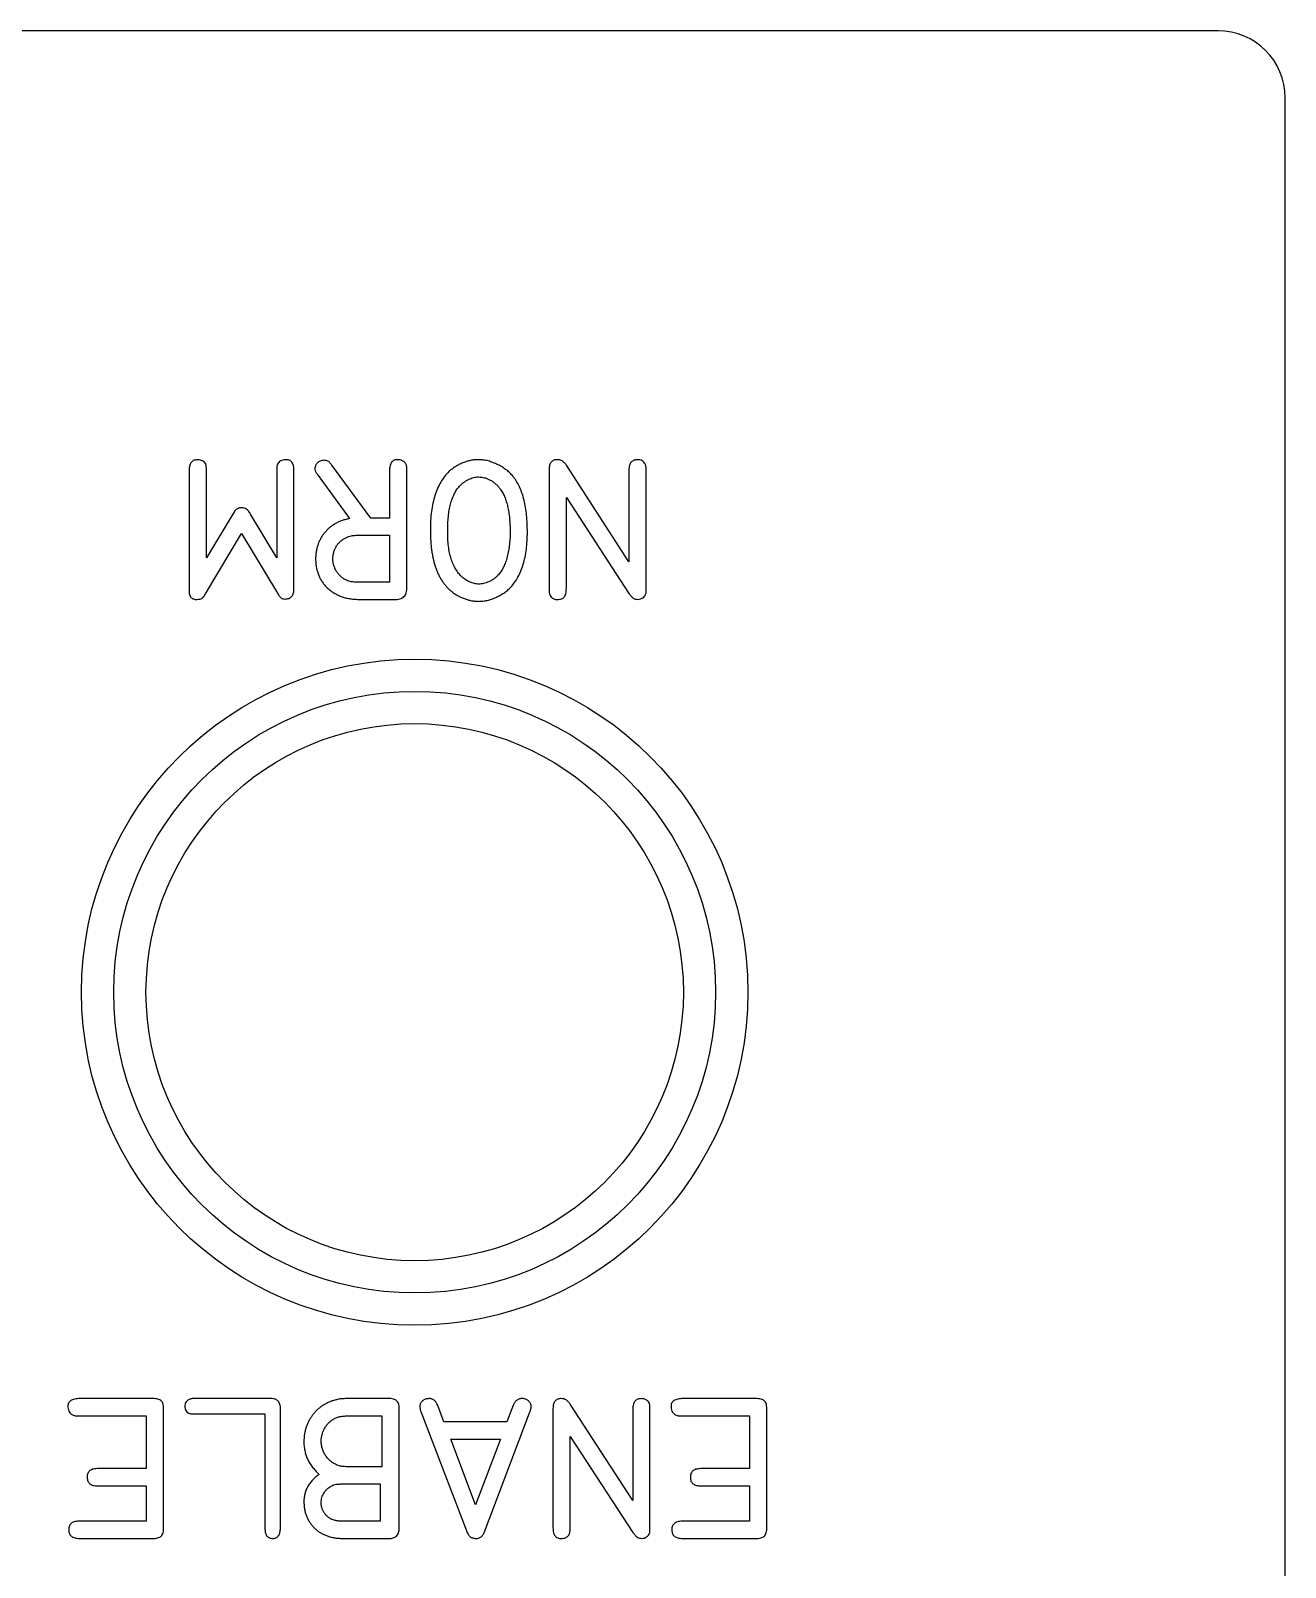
# Model space of a CAD drawing. Header units: inches. Extents: x -2.21 to 2.21, y -8.03 to -0.48.
# Drawn here: x 0.043 to 1.21, y -1.91 to -0.48 of the extents above; entities that cross this region are included whole.
import ezdxf

# ---------------------------------------------------------------- set-up
doc = ezdxf.new("R2010")
doc.units = ezdxf.units.IN
doc.header["$MEASUREMENT"] = 0

msp = doc.modelspace()

# ---------------------------------------------------------------- linework, layer by layer
at = {"color": 1, "linetype": 'Continuous', "lineweight": 25}
for p, q in [((1.1475, -0.48), (-2.1475, -0.48)), ((1.21, -2.2275), (1.21, -0.5425)), ((0.3593, -0.9336), (0.3229, -0.8844)), ((0.5992, -0.9743), (0.5411, -0.8844)), ((0.1901, -0.8882), (0.1901, -1.0009)), ((0.2062, -0.9706), (0.2062, -0.8891)), ((0.2716, -0.8895), (0.2716, -0.9706)), ((0.2877, -0.9988), (0.2877, -0.8899)), ((0.3101, -0.8939), (0.3394, -0.9341)), ((0.3766, -0.8898), (0.3766, -0.9336)), ((0.3926, -0.9981), (0.3926, -0.8906)), ((0.525, -0.8884), (0.525, -0.9997)), ((0.5992, -0.8886), (0.5992, -0.9743)), ((0.6153, -0.9993), (0.6153, -0.8897)), ((0.5411, -0.999), (0.5411, -0.9146)), ((0.5411, -0.9146), (0.5994, -1.0038)), ((0.2301, -0.931), (0.2062, -0.9706)), ((0.2716, -0.9706), (0.2473, -0.93)), ((0.3766, -0.9336), (0.3593, -0.9336)), ((0.2054, -1.0042), (0.2389, -0.948)), ((0.2389, -0.948), (0.2724, -1.0035)), ((0.3485, -0.9496), (0.3766, -0.9496)), ((0.3766, -0.9496), (0.3766, -0.9933)), ((0.3766, -0.9933), (0.3471, -0.9933)), ((0.3477, -1.0094), (0.3808, -1.0094)), ((0.4596, -1.0112), (0.4596, -1.0112)), ((0.1561, -1.7533), (0.0889, -1.7533)), ((0.266, -1.7533), (0.1968, -1.7533)), ((0.3753, -1.7533), (0.3392, -1.7533)), ((0.492, -1.7589), (0.4857, -1.775)), ((0.6029, -1.8483), (0.5447, -1.7585)), ((0.7173, -1.7533), (0.6501, -1.7533)), ((0.0879, -1.7694), (0.1503, -1.7694)), ((0.1503, -1.7694), (0.1503, -1.8185)), ((0.1664, -1.873), (0.1664, -1.764)), ((0.1954, -1.7676), (0.2607, -1.7676)), ((0.2607, -1.7676), (0.2607, -1.8747)), ((0.275, -1.8747), (0.275, -1.7629)), ((0.3394, -1.7694), (0.3693, -1.7694)), ((0.3693, -1.7694), (0.3693, -1.8167)), ((0.3855, -1.8736), (0.3855, -1.7636)), ((0.4056, -1.7652), (0.4478, -1.8755)), ((0.4271, -1.775), (0.4214, -1.7598)), ((0.465, -1.8773), (0.5069, -1.7666)), ((0.5286, -1.7624), (0.5286, -1.8737)), ((0.6029, -1.7626), (0.6029, -1.8483)), ((0.6189, -1.8734), (0.6189, -1.7638)), ((0.6491, -1.7694), (0.7115, -1.7694)), ((0.7115, -1.7694), (0.7115, -1.8185)), ((0.7275, -1.873), (0.7275, -1.764)), ((0.4857, -1.775), (0.4271, -1.775)), ((0.4566, -1.8522), (0.4335, -1.7911)), ((0.4335, -1.7911), (0.4797, -1.7911)), ((0.4797, -1.7911), (0.4566, -1.8522)), ((0.5447, -1.873), (0.5447, -1.7886)), ((0.5447, -1.7886), (0.6031, -1.8779)), ((0.1503, -1.8185), (0.1061, -1.8185)), ((0.3693, -1.8167), (0.3376, -1.8167)), ((0.7115, -1.8185), (0.6673, -1.8185)), ((0.1053, -1.8346), (0.1503, -1.8346)), ((0.1503, -1.8346), (0.1503, -1.8674)), ((0.3329, -1.8327), (0.3679, -1.8327)), ((0.3679, -1.8327), (0.3679, -1.8674)), ((0.6665, -1.8346), (0.7115, -1.8346)), ((0.7115, -1.8346), (0.7115, -1.8674)), ((0.1503, -1.8674), (0.0889, -1.8674)), ((0.3679, -1.8674), (0.3333, -1.8674)), ((0.7115, -1.8674), (0.6501, -1.8674)), ((0.0881, -1.8834), (0.1557, -1.8834)), ((0.3315, -1.8834), (0.3756, -1.8834)), ((0.6493, -1.8834), (0.7169, -1.8834))]:
    msp.add_line(p, q, dxfattribs=at)
for radius in [0.31, 0.28, 0.25]:
    msp.add_circle((0.4, -1.375), radius, dxfattribs=at)
msp.add_arc((1.1475, -0.5425), 0.0625, 0, 90, dxfattribs=at)
for points, knots in [([(0.198, -0.8793), (0.1974, -0.8793), (0.1963, -0.8794), (0.1947, -0.8798), (0.1934, -0.8805), (0.1922, -0.8815), (0.1913, -0.8828), (0.1907, -0.8843), (0.1903, -0.8862), (0.1902, -0.8875), (0.1901, -0.8882)], [0, 0, 0, 0, 0.132713, 0.252265, 0.363903, 0.472404, 0.585277, 0.708362, 0.846212, 1, 1, 1, 1]), ([(0.2056, -0.8832), (0.2052, -0.8827), (0.2044, -0.8815), (0.2027, -0.8803), (0.2005, -0.8795), (0.1989, -0.8793), (0.198, -0.8793)], [0, 0, 0, 0, 0.230738, 0.462129, 0.711791, 1, 1, 1, 1]), ([(0.2062, -0.8891), (0.2062, -0.8884), (0.2062, -0.8871), (0.206, -0.8855), (0.2059, -0.8842), (0.2057, -0.8836), (0.2056, -0.8832)], [0, 0, 0, 0, 0.373746, 0.642778, 0.836324, 1, 1, 1, 1]), ([(0.2723, -0.8836), (0.2722, -0.884), (0.272, -0.8847), (0.2717, -0.886), (0.2716, -0.8876), (0.2716, -0.8888), (0.2716, -0.8895)], [0, 0, 0, 0, 0.195534, 0.395189, 0.647995, 1, 1, 1, 1]), ([(0.2798, -0.8793), (0.279, -0.8793), (0.2774, -0.8795), (0.2752, -0.8804), (0.2734, -0.8817), (0.2727, -0.883), (0.2723, -0.8836)], [0, 0, 0, 0, 0.264173, 0.52785, 0.771962, 1, 1, 1, 1]), ([(0.2877, -0.8899), (0.2876, -0.889), (0.2876, -0.8874), (0.2873, -0.8852), (0.2867, -0.8833), (0.2858, -0.8817), (0.2847, -0.8805), (0.2833, -0.8797), (0.2816, -0.8793), (0.2804, -0.8793), (0.2798, -0.8793)], [0, 0, 0, 0, 0.16895, 0.315731, 0.445127, 0.5584, 0.663647, 0.767004, 0.877117, 1, 1, 1, 1]), ([(0.3154, -0.8799), (0.3149, -0.88), (0.3138, -0.88), (0.3122, -0.8805), (0.3108, -0.8812), (0.3096, -0.8821), (0.3085, -0.8833), (0.3078, -0.8846), (0.3073, -0.8861), (0.3072, -0.8871), (0.3072, -0.8877)], [0, 0, 0, 0, 0.1356461, 0.2617212, 0.3844609, 0.5063939, 0.6291335, 0.7479983, 0.8710673, 1, 1, 1, 1]), ([(0.3229, -0.8844), (0.3226, -0.884), (0.322, -0.8832), (0.3211, -0.8822), (0.3202, -0.8814), (0.3191, -0.8806), (0.3175, -0.88), (0.3161, -0.88), (0.3154, -0.8799)], [0, 0, 0, 0, 0.167316, 0.314257, 0.44369, 0.554631, 0.763519, 1, 1, 1, 1]), ([(0.3845, -0.8793), (0.3839, -0.8793), (0.3827, -0.8793), (0.381, -0.8797), (0.3796, -0.8805), (0.3784, -0.8817), (0.3776, -0.8833), (0.377, -0.8852), (0.3766, -0.8874), (0.3766, -0.889), (0.3766, -0.8898)], [0, 0, 0, 0, 0.122837, 0.234702, 0.33802, 0.443195, 0.556426, 0.685775, 0.832502, 1, 1, 1, 1]), ([(0.3924, -0.8852), (0.3923, -0.8847), (0.3921, -0.8839), (0.3915, -0.8827), (0.3907, -0.8817), (0.3897, -0.8809), (0.3886, -0.8802), (0.3873, -0.8796), (0.3859, -0.8793), (0.385, -0.8793), (0.3845, -0.8793)], [0, 0, 0, 0, 0.123366, 0.242353, 0.362472, 0.483883, 0.610359, 0.735567, 0.865265, 1, 1, 1, 1]), ([(0.3926, -0.8906), (0.3926, -0.8898), (0.3927, -0.8886), (0.3926, -0.887), (0.3926, -0.8859), (0.3925, -0.8854), (0.3924, -0.8852)], [0, 0, 0, 0, 0.430216, 0.695917, 0.868123, 1, 1, 1, 1]), ([(0.4592, -0.8793), (0.458, -0.8793), (0.4556, -0.8794), (0.452, -0.88), (0.4483, -0.8809), (0.4447, -0.8822), (0.4412, -0.8838), (0.4378, -0.8858), (0.4347, -0.8879), (0.4328, -0.8896), (0.4318, -0.8904)], [0, 0, 0, 0, 0.119017, 0.240186, 0.364724, 0.492817, 0.622161, 0.748262, 0.874612, 1, 1, 1, 1]), ([(0.4922, -0.8956), (0.4912, -0.8944), (0.4892, -0.8921), (0.4856, -0.889), (0.4817, -0.8863), (0.4774, -0.8839), (0.4729, -0.8819), (0.4684, -0.8804), (0.4638, -0.8795), (0.4608, -0.8793), (0.4592, -0.8793)], [0, 0, 0, 0, 0.121092, 0.243919, 0.369915, 0.501016, 0.631465, 0.757614, 0.879349, 1, 1, 1, 1]), ([(0.5327, -0.8793), (0.5322, -0.8793), (0.531, -0.8793), (0.5295, -0.8798), (0.5281, -0.8805), (0.527, -0.8815), (0.5261, -0.8828), (0.5255, -0.8844), (0.5251, -0.8863), (0.5251, -0.8877), (0.525, -0.8884)], [0, 0, 0, 0, 0.129681, 0.246526, 0.358508, 0.466217, 0.578973, 0.702474, 0.843136, 1, 1, 1, 1]), ([(0.5411, -0.8844), (0.5405, -0.8836), (0.5394, -0.8821), (0.5373, -0.8804), (0.5351, -0.8794), (0.5335, -0.8793), (0.5327, -0.8793)], [0, 0, 0, 0, 0.290034, 0.543231, 0.774596, 1, 1, 1, 1]), ([(0.6074, -0.8793), (0.6067, -0.8793), (0.6056, -0.8794), (0.6039, -0.8798), (0.6025, -0.8806), (0.6014, -0.8816), (0.6004, -0.883), (0.5998, -0.8846), (0.5994, -0.8865), (0.5993, -0.8878), (0.5992, -0.8886)], [0, 0, 0, 0, 0.132034, 0.251784, 0.362202, 0.471052, 0.584396, 0.708722, 0.845624, 1, 1, 1, 1]), ([(0.6145, -0.8832), (0.6141, -0.8827), (0.6133, -0.8815), (0.6116, -0.8802), (0.6096, -0.8795), (0.6081, -0.8793), (0.6074, -0.8793)], [0, 0, 0, 0, 0.247187, 0.485102, 0.729915, 1, 1, 1, 1]), ([(0.6153, -0.8897), (0.6153, -0.8889), (0.6153, -0.8875), (0.6152, -0.8857), (0.6149, -0.8843), (0.6146, -0.8836), (0.6145, -0.8832)], [0, 0, 0, 0, 0.376449, 0.639047, 0.831738, 1, 1, 1, 1]), ([(0.3072, -0.8877), (0.3072, -0.8881), (0.3073, -0.889), (0.3076, -0.8904), (0.3083, -0.8917), (0.309, -0.8925), (0.3093, -0.8929)], [0, 0, 0, 0, 0.226314, 0.465329, 0.719634, 1, 1, 1, 1]), ([(0.3093, -0.8929), (0.3095, -0.8931), (0.3098, -0.8934), (0.31, -0.8937), (0.3101, -0.8939)], [0, 0, 0, 0, 0.599388, 1, 1, 1, 1]), ([(0.4318, -0.8904), (0.4304, -0.8919), (0.4276, -0.895), (0.4241, -0.9003), (0.4211, -0.9062), (0.4187, -0.9127), (0.4168, -0.9198), (0.4155, -0.9276), (0.4147, -0.936), (0.4146, -0.9417), (0.4146, -0.9447)], [0, 0, 0, 0, 0.1049171, 0.2129477, 0.3252539, 0.4434431, 0.5691427, 0.7031781, 0.8465565, 1, 1, 1, 1]), ([(0.4416, -0.904), (0.4422, -0.9033), (0.4434, -0.9021), (0.4455, -0.9005), (0.4477, -0.899), (0.45, -0.8977), (0.4524, -0.8967), (0.4548, -0.896), (0.4572, -0.8954), (0.4588, -0.8954), (0.4596, -0.8953)], [0, 0, 0, 0, 0.125943, 0.253592, 0.381875, 0.513444, 0.642703, 0.765426, 0.885106, 1, 1, 1, 1]), ([(0.4596, -0.8953), (0.4605, -0.8954), (0.4624, -0.8955), (0.4651, -0.8961), (0.4678, -0.897), (0.4704, -0.8983), (0.473, -0.8999), (0.4754, -0.9018), (0.4775, -0.9039), (0.4788, -0.9055), (0.4794, -0.9063)], [0, 0, 0, 0, 0.116371, 0.233648, 0.355137, 0.482644, 0.612358, 0.740459, 0.869445, 1, 1, 1, 1]), ([(0.5049, -0.9469), (0.5048, -0.9442), (0.5048, -0.9389), (0.5042, -0.9311), (0.5032, -0.9239), (0.5019, -0.9172), (0.5001, -0.911), (0.4979, -0.9054), (0.4953, -0.9002), (0.4932, -0.8971), (0.4922, -0.8956)], [0, 0, 0, 0, 0.1531172, 0.297146, 0.4320185, 0.5592173, 0.6787301, 0.7909719, 0.8980083, 1, 1, 1, 1]), ([(0.4307, -0.9457), (0.4307, -0.9434), (0.4308, -0.9388), (0.4312, -0.9323), (0.4321, -0.9263), (0.4332, -0.9208), (0.4348, -0.9159), (0.4367, -0.9114), (0.4389, -0.9074), (0.4407, -0.9051), (0.4416, -0.904)], [0, 0, 0, 0, 0.161185, 0.309885, 0.446706, 0.572256, 0.688604, 0.79819, 0.901391, 1, 1, 1, 1]), ([(0.4794, -0.9063), (0.4802, -0.9075), (0.4818, -0.9099), (0.4837, -0.9138), (0.4853, -0.9182), (0.4866, -0.9229), (0.4876, -0.9281), (0.4883, -0.9338), (0.4887, -0.94), (0.4888, -0.9443), (0.4888, -0.9465)], [0, 0, 0, 0, 0.100096, 0.204761, 0.314883, 0.431713, 0.556714, 0.693411, 0.840791, 1, 1, 1, 1]), ([(0.2391, -0.9241), (0.2386, -0.9241), (0.2377, -0.9241), (0.2365, -0.9243), (0.2354, -0.9247), (0.2343, -0.9252), (0.2334, -0.9262), (0.2324, -0.9274), (0.2313, -0.9291), (0.2305, -0.9303), (0.2301, -0.931)], [0, 0, 0, 0, 0.112445, 0.21645, 0.311298, 0.402519, 0.505251, 0.638112, 0.803125, 1, 1, 1, 1]), ([(0.2473, -0.93), (0.247, -0.9294), (0.2463, -0.9284), (0.2453, -0.9271), (0.2444, -0.926), (0.2432, -0.925), (0.2414, -0.9242), (0.2399, -0.9241), (0.2391, -0.9241)], [0, 0, 0, 0, 0.17998, 0.334171, 0.464622, 0.571081, 0.770118, 1, 1, 1, 1]), ([(0.3394, -0.9341), (0.3382, -0.9344), (0.3359, -0.9349), (0.3325, -0.9359), (0.3294, -0.9372), (0.3264, -0.9386), (0.3236, -0.9404), (0.321, -0.9423), (0.3186, -0.9445), (0.3164, -0.9469), (0.3144, -0.9495), (0.3127, -0.9523), (0.3112, -0.9552), (0.31, -0.9583), (0.309, -0.9615), (0.3083, -0.9648), (0.3079, -0.9683), (0.3078, -0.9707), (0.3078, -0.9719)], [0, 0, 0, 0, 0.067307, 0.132242, 0.195089, 0.256291, 0.317049, 0.37758, 0.437947, 0.499058, 0.559905, 0.6205, 0.681231, 0.741734, 0.803845, 0.867333, 0.932553, 1, 1, 1, 1]), ([(0.3239, -0.9717), (0.3239, -0.9706), (0.324, -0.9686), (0.3246, -0.9655), (0.3257, -0.9626), (0.3271, -0.9599), (0.3289, -0.9574), (0.3309, -0.9552), (0.3333, -0.9533), (0.3351, -0.9524), (0.336, -0.9519)], [0, 0, 0, 0, 0.129766, 0.254879, 0.378796, 0.503888, 0.628963, 0.751585, 0.874137, 1, 1, 1, 1]), ([(0.336, -0.9519), (0.3368, -0.9515), (0.3385, -0.9507), (0.3407, -0.9501), (0.3427, -0.9499), (0.3444, -0.9497), (0.3464, -0.9497), (0.3478, -0.9496), (0.3485, -0.9496)], [0, 0, 0, 0, 0.211517, 0.424706, 0.540005, 0.674698, 0.828583, 1, 1, 1, 1]), ([(0.4146, -0.9447), (0.4146, -0.9464), (0.4146, -0.9497), (0.4149, -0.9544), (0.4152, -0.959), (0.4157, -0.9634), (0.4164, -0.9677), (0.4172, -0.9717), (0.4181, -0.9755), (0.4193, -0.9792), (0.4205, -0.9827), (0.422, -0.9859), (0.4235, -0.989), (0.4253, -0.9919), (0.4272, -0.9946), (0.4292, -0.9971), (0.4314, -0.9995), (0.433, -1.0009), (0.4338, -1.0016)], [0, 0, 0, 0, 0.0804308, 0.1577442, 0.2319752, 0.3037884, 0.3726824, 0.4389106, 0.5029704, 0.5646876, 0.6241087, 0.6815955, 0.7373862, 0.7919317, 0.8451675, 0.8974794, 0.9488813, 1, 1, 1, 1]), ([(0.444, -0.9885), (0.4429, -0.9874), (0.4407, -0.9852), (0.438, -0.9811), (0.4357, -0.9766), (0.4338, -0.9715), (0.4323, -0.9658), (0.4314, -0.9596), (0.4307, -0.9529), (0.4307, -0.9482), (0.4307, -0.9457)], [0, 0, 0, 0, 0.100871, 0.205152, 0.314772, 0.432547, 0.558901, 0.694635, 0.841464, 1, 1, 1, 1]), ([(0.4888, -0.9465), (0.4888, -0.9488), (0.4887, -0.9531), (0.4881, -0.9594), (0.4872, -0.9653), (0.4859, -0.9708), (0.4843, -0.9757), (0.4823, -0.9801), (0.48, -0.9839), (0.4782, -0.9861), (0.4772, -0.9871)], [0, 0, 0, 0, 0.156015, 0.302721, 0.440716, 0.570083, 0.690884, 0.801727, 0.904106, 1, 1, 1, 1]), ([(0.4894, -0.9981), (0.4906, -0.9967), (0.4931, -0.9936), (0.4962, -0.9885), (0.4989, -0.9828), (0.5011, -0.9766), (0.5028, -0.9698), (0.504, -0.9626), (0.5047, -0.9549), (0.5048, -0.9497), (0.5049, -0.9469)], [0, 0, 0, 0, 0.105705, 0.215134, 0.329018, 0.449631, 0.576639, 0.710541, 0.851416, 1, 1, 1, 1]), ([(0.3078, -0.9719), (0.3079, -0.9733), (0.308, -0.9759), (0.3085, -0.9798), (0.3094, -0.9835), (0.3107, -0.987), (0.3122, -0.9903), (0.3142, -0.9934), (0.3164, -0.9963), (0.319, -0.9989), (0.3218, -1.0013), (0.3249, -1.0034), (0.3282, -1.0052), (0.3317, -1.0067), (0.3354, -1.0079), (0.3393, -1.0087), (0.3435, -1.0092), (0.3463, -1.0093), (0.3477, -1.0094)], [0, 0, 0, 0, 0.066973, 0.130798, 0.192516, 0.252737, 0.311919, 0.370508, 0.42962, 0.489933, 0.550435, 0.610788, 0.671641, 0.733202, 0.796041, 0.861499, 0.929372, 1, 1, 1, 1]), ([(0.3366, -0.9915), (0.3357, -0.991), (0.3338, -0.9901), (0.3314, -0.9882), (0.3292, -0.986), (0.3273, -0.9835), (0.3258, -0.9808), (0.3247, -0.9779), (0.324, -0.9748), (0.3239, -0.9728), (0.3239, -0.9717)], [0, 0, 0, 0, 0.1259376, 0.2487599, 0.3728283, 0.4981563, 0.6240939, 0.747043, 0.871982, 1, 1, 1, 1]), ([(0.1901, -1.0009), (0.1901, -1.0016), (0.1901, -1.0029), (0.1904, -1.0047), (0.1909, -1.0062), (0.1918, -1.0075), (0.1929, -1.0084), (0.1943, -1.009), (0.1959, -1.0094), (0.197, -1.0094), (0.1976, -1.0094)], [0, 0, 0, 0, 0.157138, 0.293657, 0.413846, 0.522798, 0.630234, 0.741011, 0.86118, 1, 1, 1, 1]), ([(0.2794, -1.009), (0.2801, -1.009), (0.2813, -1.0089), (0.2831, -1.0085), (0.2846, -1.0077), (0.2857, -1.0065), (0.2867, -1.0051), (0.2873, -1.0033), (0.2876, -1.0011), (0.2876, -0.9996), (0.2877, -0.9988)], [0, 0, 0, 0, 0.1314, 0.247774, 0.354267, 0.461615, 0.572866, 0.697925, 0.838731, 1, 1, 1, 1]), ([(0.3471, -0.9933), (0.346, -0.9933), (0.344, -0.9933), (0.3411, -0.993), (0.3387, -0.9924), (0.3373, -0.9918), (0.3366, -0.9915)], [0, 0, 0, 0, 0.316721, 0.566805, 0.782691, 1, 1, 1, 1]), ([(0.3808, -1.0094), (0.3818, -1.0094), (0.3836, -1.0094), (0.3862, -1.009), (0.3884, -1.0081), (0.3901, -1.0069), (0.3914, -1.0052), (0.3923, -1.0032), (0.3927, -1.0008), (0.3927, -0.999), (0.3926, -0.9981)], [0, 0, 0, 0, 0.152563, 0.285872, 0.403042, 0.511865, 0.618926, 0.7312, 0.856993, 1, 1, 1, 1]), ([(0.4596, -0.9951), (0.459, -0.9951), (0.4576, -0.995), (0.4556, -0.9947), (0.4535, -0.994), (0.4507, -0.993), (0.4474, -0.9913), (0.4451, -0.9894), (0.444, -0.9885)], [0.0003825, 0.0003825, 0.0003825, 0.0003825, 0.1152659, 0.2343175, 0.3582089, 0.4887804, 0.7484984, 1, 1, 1, 1]), ([(0.4772, -0.9871), (0.4767, -0.9877), (0.4755, -0.9889), (0.4735, -0.9904), (0.4713, -0.9917), (0.469, -0.9929), (0.4666, -0.9938), (0.4642, -0.9946), (0.4619, -0.995), (0.4604, -0.9951), (0.4596, -0.9951)], [0, 0, 0, 0, 0.1233718, 0.2488697, 0.3785628, 0.5115228, 0.6437045, 0.7676051, 0.8867564, 0.9996268, 0.9996268, 0.9996268, 0.9996268]), ([(0.4596, -1.0112), (0.4609, -1.0111), (0.4636, -1.011), (0.4676, -1.0103), (0.4715, -1.0092), (0.4755, -1.0076), (0.4793, -1.0057), (0.483, -1.0035), (0.4863, -1.001), (0.4884, -0.9991), (0.4894, -0.9981)], [0, 0, 0, 0, 0.118093, 0.238947, 0.362831, 0.491295, 0.621428, 0.748963, 0.874716, 1, 1, 1, 1]), ([(0.525, -0.9997), (0.525, -1.0005), (0.5251, -1.0019), (0.5254, -1.004), (0.526, -1.0057), (0.5269, -1.0072), (0.528, -1.0082), (0.5295, -1.009), (0.5311, -1.0094), (0.5323, -1.0094), (0.5329, -1.0094)], [0, 0, 0, 0, 0.163938, 0.3064317, 0.4311862, 0.5416856, 0.6480555, 0.7546223, 0.8710988, 1, 1, 1, 1]), ([(0.5329, -1.0094), (0.5336, -1.0094), (0.5349, -1.0093), (0.5366, -1.0089), (0.5381, -1.0082), (0.5393, -1.0071), (0.5402, -1.0056), (0.5407, -1.0037), (0.541, -1.0015), (0.5411, -0.9998), (0.5411, -0.999)], [0, 0, 0, 0, 0.131008, 0.246734, 0.350557, 0.449595, 0.555441, 0.681283, 0.82667, 1, 1, 1, 1]), ([(0.6149, -1.0046), (0.615, -1.0043), (0.6152, -1.0038), (0.6153, -1.0027), (0.6153, -1.0012), (0.6153, -1), (0.6153, -0.9993)], [0, 0, 0, 0, 0.16399, 0.339564, 0.598586, 1, 1, 1, 1]), ([(0.1976, -1.0094), (0.1984, -1.0093), (0.1999, -1.0093), (0.2016, -1.0086), (0.2028, -1.0077), (0.2036, -1.0067), (0.2045, -1.0056), (0.2051, -1.0047), (0.2054, -1.0042)], [0, 0, 0, 0, 0.23655, 0.442392, 0.550927, 0.680922, 0.827996, 1, 1, 1, 1]), ([(0.2724, -1.0035), (0.2726, -1.004), (0.2731, -1.0049), (0.274, -1.0061), (0.2748, -1.0071), (0.2759, -1.0081), (0.2774, -1.0089), (0.2787, -1.0089), (0.2794, -1.009)], [0, 0, 0, 0, 0.180976, 0.334663, 0.468125, 0.579895, 0.780988, 1, 1, 1, 1]), ([(0.4338, -1.0016), (0.4347, -1.0023), (0.4366, -1.0038), (0.4397, -1.0056), (0.4429, -1.0073), (0.4462, -1.0087), (0.4495, -1.0098), (0.4529, -1.0106), (0.4563, -1.0111), (0.4585, -1.0111), (0.4596, -1.0112)], [0, 0, 0, 0, 0.128897, 0.256024, 0.383031, 0.510763, 0.636864, 0.759967, 0.880017, 1, 1, 1, 1]), ([(0.5994, -1.0038), (0.5998, -1.0043), (0.6004, -1.0052), (0.6014, -1.0064), (0.6024, -1.0074), (0.6037, -1.0084), (0.6055, -1.0092), (0.607, -1.0093), (0.6078, -1.0094)], [0, 0, 0, 0, 0.169893, 0.318971, 0.452364, 0.567714, 0.780051, 1, 1, 1, 1]), ([(0.6078, -1.0094), (0.6085, -1.0093), (0.6101, -1.0091), (0.6122, -1.0081), (0.614, -1.0066), (0.6146, -1.0053), (0.6149, -1.0046)], [0, 0, 0, 0, 0.2579155, 0.5150253, 0.7637211, 1, 1, 1, 1]), ([(0.0889, -1.7533), (0.088, -1.7533), (0.0862, -1.7533), (0.0838, -1.7537), (0.0817, -1.7543), (0.08, -1.7551), (0.0787, -1.7563), (0.0778, -1.7577), (0.0773, -1.7594), (0.0773, -1.7606), (0.0774, -1.7613)], [0, 0, 0, 0, 0.1745735, 0.3249695, 0.454688, 0.5690918, 0.6732728, 0.7748581, 0.8807486, 1, 1, 1, 1]), ([(0.1664, -1.764), (0.1664, -1.763), (0.1664, -1.7613), (0.1661, -1.759), (0.1655, -1.757), (0.1644, -1.7555), (0.1629, -1.7544), (0.161, -1.7537), (0.1587, -1.7533), (0.157, -1.7533), (0.1561, -1.7533)], [0, 0, 0, 0, 0.157549, 0.290229, 0.403641, 0.503585, 0.603169, 0.714666, 0.84627, 1, 1, 1, 1]), ([(0.1911, -1.7537), (0.1904, -1.754), (0.189, -1.7546), (0.1874, -1.7562), (0.1863, -1.7583), (0.1861, -1.7598), (0.186, -1.7606)], [0, 0, 0, 0, 0.259492, 0.497755, 0.736323, 1, 1, 1, 1]), ([(0.1968, -1.7533), (0.1963, -1.7533), (0.1954, -1.7533), (0.1942, -1.7533), (0.1933, -1.7533), (0.1925, -1.7534), (0.1918, -1.7534), (0.1913, -1.7536), (0.1911, -1.7537)], [0, 0, 0, 0, 0.270371, 0.477815, 0.635946, 0.739786, 0.884377, 1, 1, 1, 1]), ([(0.275, -1.7629), (0.275, -1.7622), (0.2751, -1.7608), (0.2747, -1.7588), (0.2741, -1.7571), (0.2731, -1.7557), (0.2718, -1.7546), (0.2701, -1.7538), (0.2682, -1.7534), (0.2668, -1.7533), (0.266, -1.7533)], [0, 0, 0, 0, 0.146665, 0.277875, 0.393147, 0.501819, 0.610632, 0.724698, 0.853757, 1, 1, 1, 1]), ([(0.3239, -1.7553), (0.3229, -1.7556), (0.3209, -1.7564), (0.3181, -1.7577), (0.3153, -1.7592), (0.3128, -1.7609), (0.3104, -1.7627), (0.3082, -1.7648), (0.3061, -1.7671), (0.3043, -1.7695), (0.3026, -1.772), (0.3011, -1.7747), (0.2998, -1.7776), (0.2988, -1.7805), (0.298, -1.7835), (0.2974, -1.7866), (0.297, -1.7898), (0.297, -1.792), (0.2969, -1.7931)], [0, 0, 0, 0, 0.0648281, 0.1278117, 0.1900442, 0.2514299, 0.3120554, 0.3726836, 0.4333437, 0.4952129, 0.5570716, 0.6185334, 0.6800161, 0.7419373, 0.8043042, 0.8678579, 0.9329735, 1, 1, 1, 1]), ([(0.3392, -1.7533), (0.3384, -1.7533), (0.3368, -1.7533), (0.3345, -1.7534), (0.3325, -1.7535), (0.3301, -1.7537), (0.3273, -1.7543), (0.3251, -1.7549), (0.3239, -1.7553)], [0, 0, 0, 0, 0.163341, 0.308003, 0.438296, 0.552322, 0.769922, 1, 1, 1, 1]), ([(0.3855, -1.7636), (0.3856, -1.7627), (0.3857, -1.7611), (0.3853, -1.7589), (0.3846, -1.757), (0.3835, -1.7555), (0.382, -1.7544), (0.3801, -1.7536), (0.3778, -1.7532), (0.3762, -1.7533), (0.3753, -1.7533)], [0, 0, 0, 0, 0.147583, 0.277378, 0.390383, 0.496309, 0.603214, 0.718353, 0.848689, 1, 1, 1, 1]), ([(0.4132, -1.7533), (0.4127, -1.7534), (0.4116, -1.7534), (0.41, -1.7538), (0.4086, -1.7545), (0.4073, -1.7554), (0.4062, -1.7565), (0.4054, -1.7578), (0.4049, -1.7592), (0.4048, -1.7603), (0.4048, -1.7608)], [0, 0, 0, 0, 0.134506, 0.263227, 0.389018, 0.514255, 0.636184, 0.754471, 0.87425, 1, 1, 1, 1]), ([(0.4214, -1.7598), (0.4212, -1.7593), (0.4208, -1.7583), (0.42, -1.7569), (0.4191, -1.7557), (0.4181, -1.7547), (0.417, -1.7541), (0.4158, -1.7536), (0.4145, -1.7533), (0.4137, -1.7533), (0.4132, -1.7533)], [0, 0, 0, 0, 0.154501, 0.293785, 0.42262, 0.543192, 0.655844, 0.767094, 0.879663, 1, 1, 1, 1]), ([(0.5, -1.7533), (0.4996, -1.7533), (0.4987, -1.7533), (0.4974, -1.7536), (0.4962, -1.754), (0.4952, -1.7546), (0.4942, -1.7554), (0.4934, -1.7564), (0.4926, -1.7575), (0.4922, -1.7584), (0.492, -1.7589)], [0, 0, 0, 0, 0.130149, 0.251816, 0.370089, 0.485344, 0.604667, 0.727505, 0.858245, 1, 1, 1, 1]), ([(0.5084, -1.7608), (0.5084, -1.7602), (0.5083, -1.7592), (0.5078, -1.7577), (0.507, -1.7565), (0.5059, -1.7554), (0.5047, -1.7545), (0.5032, -1.7538), (0.5017, -1.7534), (0.5006, -1.7533), (0.5, -1.7533)], [0, 0, 0, 0, 0.130049, 0.249642, 0.369663, 0.489769, 0.614812, 0.737391, 0.865913, 1, 1, 1, 1]), ([(0.5364, -1.7533), (0.5358, -1.7533), (0.5347, -1.7534), (0.5331, -1.7538), (0.5317, -1.7546), (0.5306, -1.7556), (0.5298, -1.7569), (0.5291, -1.7585), (0.5288, -1.7604), (0.5287, -1.7617), (0.5286, -1.7624)], [0, 0, 0, 0, 0.1296809, 0.2465261, 0.3585085, 0.4662172, 0.5789732, 0.7024736, 0.843136, 1, 1, 1, 1]), ([(0.5447, -1.7585), (0.5441, -1.7577), (0.543, -1.7562), (0.541, -1.7545), (0.5387, -1.7535), (0.5371, -1.7534), (0.5364, -1.7533)], [0, 0, 0, 0, 0.290034, 0.543231, 0.774596, 1, 1, 1, 1]), ([(0.611, -1.7533), (0.6104, -1.7534), (0.6092, -1.7534), (0.6075, -1.7539), (0.6061, -1.7546), (0.605, -1.7557), (0.604, -1.757), (0.6034, -1.7587), (0.603, -1.7606), (0.6029, -1.7619), (0.6029, -1.7626)], [0, 0, 0, 0, 0.132034, 0.251784, 0.362202, 0.471052, 0.584396, 0.708722, 0.845624, 1, 1, 1, 1]), ([(0.6181, -1.7573), (0.6177, -1.7567), (0.6169, -1.7556), (0.6153, -1.7543), (0.6132, -1.7535), (0.6117, -1.7534), (0.611, -1.7533)], [0, 0, 0, 0, 0.247187, 0.485102, 0.729915, 1, 1, 1, 1]), ([(0.6189, -1.7638), (0.6189, -1.763), (0.6189, -1.7616), (0.6188, -1.7598), (0.6186, -1.7584), (0.6183, -1.7577), (0.6181, -1.7573)], [0, 0, 0, 0, 0.376449, 0.639047, 0.831738, 1, 1, 1, 1]), ([(0.6501, -1.7533), (0.6491, -1.7533), (0.6474, -1.7533), (0.645, -1.7537), (0.6429, -1.7543), (0.6412, -1.7551), (0.6399, -1.7563), (0.639, -1.7577), (0.6385, -1.7594), (0.6385, -1.7606), (0.6385, -1.7613)], [0, 0, 0, 0, 0.1745735, 0.3249695, 0.454688, 0.5690918, 0.6732728, 0.7748581, 0.8807486, 1, 1, 1, 1]), ([(0.7275, -1.764), (0.7276, -1.763), (0.7276, -1.7613), (0.7273, -1.759), (0.7267, -1.757), (0.7256, -1.7555), (0.7241, -1.7544), (0.7222, -1.7537), (0.7199, -1.7533), (0.7182, -1.7533), (0.7173, -1.7533)], [0, 0, 0, 0, 0.157549, 0.290229, 0.403641, 0.503585, 0.603169, 0.714666, 0.84627, 1, 1, 1, 1]), ([(0.0774, -1.7613), (0.0775, -1.7621), (0.0776, -1.7638), (0.0787, -1.7661), (0.0804, -1.7678), (0.0819, -1.7685), (0.0826, -1.7688)], [0, 0, 0, 0, 0.269511, 0.509617, 0.744319, 1, 1, 1, 1]), ([(0.0826, -1.7688), (0.0829, -1.7689), (0.0836, -1.7692), (0.0847, -1.7694), (0.0861, -1.7694), (0.0873, -1.7694), (0.0879, -1.7694)], [0, 0, 0, 0, 0.185122, 0.36714, 0.620416, 1, 1, 1, 1]), ([(0.186, -1.7606), (0.1861, -1.7613), (0.1863, -1.7628), (0.1873, -1.7648), (0.1889, -1.7664), (0.1902, -1.7669), (0.1909, -1.7672)], [0, 0, 0, 0, 0.25218, 0.505818, 0.756449, 1, 1, 1, 1]), ([(0.1909, -1.7672), (0.1912, -1.7673), (0.1917, -1.7675), (0.1927, -1.7676), (0.1939, -1.7676), (0.1948, -1.7676), (0.1954, -1.7676)], [0, 0, 0, 0, 0.187597, 0.37633, 0.625845, 1, 1, 1, 1]), ([(0.313, -1.7929), (0.313, -1.7919), (0.3131, -1.7898), (0.3138, -1.7868), (0.3148, -1.7838), (0.3162, -1.781), (0.3178, -1.7783), (0.3199, -1.776), (0.3221, -1.7739), (0.3238, -1.7728), (0.3247, -1.7722)], [0, 0, 0, 0, 0.126611, 0.252005, 0.375768, 0.502461, 0.628376, 0.75264, 0.875014, 1, 1, 1, 1]), ([(0.3247, -1.7722), (0.3256, -1.7717), (0.3276, -1.7708), (0.3302, -1.7701), (0.3326, -1.7697), (0.3346, -1.7695), (0.3369, -1.7694), (0.3385, -1.7694), (0.3394, -1.7694)], [0, 0, 0, 0, 0.207036, 0.424632, 0.544072, 0.681385, 0.831472, 1, 1, 1, 1]), ([(0.4048, -1.7608), (0.4048, -1.7611), (0.4049, -1.7619), (0.405, -1.763), (0.4053, -1.7642), (0.4055, -1.7649), (0.4056, -1.7652)], [0, 0, 0, 0, 0.2259974, 0.4914178, 0.7662558, 1, 1, 1, 1]), ([(0.5069, -1.7666), (0.507, -1.7662), (0.5073, -1.7654), (0.5077, -1.7644), (0.5079, -1.7636), (0.5082, -1.7627), (0.5084, -1.7618), (0.5084, -1.7611), (0.5084, -1.7608)], [0, 0, 0, 0, 0.215461, 0.395688, 0.538665, 0.647373, 0.830226, 1, 1, 1, 1]), ([(0.6385, -1.7613), (0.6386, -1.7621), (0.6388, -1.7638), (0.6399, -1.7661), (0.6416, -1.7678), (0.6431, -1.7685), (0.6438, -1.7688)], [0, 0, 0, 0, 0.269511, 0.509617, 0.744319, 1, 1, 1, 1]), ([(0.6438, -1.7688), (0.6441, -1.7689), (0.6447, -1.7692), (0.6458, -1.7694), (0.6473, -1.7694), (0.6484, -1.7694), (0.6491, -1.7694)], [0, 0, 0, 0, 0.185122, 0.36714, 0.620416, 1, 1, 1, 1]), ([(0.2969, -1.7931), (0.2969, -1.7946), (0.297, -1.7975), (0.2977, -1.8017), (0.2986, -1.8057), (0.3001, -1.8095), (0.3021, -1.8132), (0.3046, -1.8168), (0.3076, -1.8204), (0.3099, -1.8227), (0.311, -1.8239)], [0, 0, 0, 0, 0.1265244, 0.2477897, 0.3657296, 0.4814658, 0.5989342, 0.7243663, 0.8572932, 1, 1, 1, 1]), ([(0.3288, -1.8155), (0.3277, -1.8151), (0.3254, -1.8142), (0.3224, -1.8122), (0.3197, -1.8098), (0.3174, -1.8069), (0.3154, -1.8037), (0.3141, -1.8003), (0.3132, -1.7967), (0.3131, -1.7942), (0.313, -1.7929)], [0, 0, 0, 0, 0.124076, 0.2461537, 0.3685515, 0.494871, 0.622164, 0.7469102, 0.872152, 1, 1, 1, 1]), ([(0.3376, -1.8167), (0.3367, -1.8167), (0.335, -1.8167), (0.3327, -1.8165), (0.3307, -1.8162), (0.3294, -1.8157), (0.3288, -1.8155)], [0, 0, 0, 0, 0.321599, 0.5652739, 0.7775078, 1, 1, 1, 1]), ([(0.1061, -1.8185), (0.1052, -1.8185), (0.1036, -1.8185), (0.1013, -1.8188), (0.0994, -1.8194), (0.0978, -1.8203), (0.0966, -1.8214), (0.0958, -1.8229), (0.0953, -1.8246), (0.0953, -1.8258), (0.0953, -1.8264)], [0, 0, 0, 0, 0.170074, 0.316341, 0.443121, 0.556197, 0.661047, 0.765272, 0.875406, 1, 1, 1, 1]), ([(0.0953, -1.8264), (0.0953, -1.8271), (0.0954, -1.8283), (0.0958, -1.83), (0.0966, -1.8315), (0.0978, -1.8327), (0.0992, -1.8336), (0.101, -1.8342), (0.103, -1.8345), (0.1045, -1.8346), (0.1053, -1.8346)], [0, 0, 0, 0, 0.131943, 0.248643, 0.357121, 0.46377, 0.576078, 0.699869, 0.839541, 1, 1, 1, 1]), ([(0.311, -1.8239), (0.3099, -1.8247), (0.3077, -1.8264), (0.3048, -1.8292), (0.3023, -1.8322), (0.3003, -1.8354), (0.2987, -1.8388), (0.2977, -1.8424), (0.297, -1.8462), (0.2969, -1.8488), (0.2969, -1.8502)], [0, 0, 0, 0, 0.135811, 0.265483, 0.389379, 0.51051, 0.62995, 0.749404, 0.87281, 1, 1, 1, 1]), ([(0.6673, -1.8185), (0.6664, -1.8185), (0.6648, -1.8185), (0.6625, -1.8188), (0.6606, -1.8194), (0.659, -1.8203), (0.6578, -1.8214), (0.657, -1.8229), (0.6565, -1.8246), (0.6565, -1.8258), (0.6565, -1.8264)], [0, 0, 0, 0, 0.170074, 0.316341, 0.443121, 0.556197, 0.661047, 0.765272, 0.875406, 1, 1, 1, 1]), ([(0.6565, -1.8264), (0.6565, -1.8271), (0.6565, -1.8283), (0.657, -1.83), (0.6578, -1.8315), (0.6589, -1.8327), (0.6604, -1.8336), (0.6622, -1.8342), (0.6642, -1.8345), (0.6657, -1.8346), (0.6665, -1.8346)], [0, 0, 0, 0, 0.131943, 0.2486429, 0.3571211, 0.4637699, 0.5760776, 0.6998693, 0.8395407, 1, 1, 1, 1]), ([(0.313, -1.8502), (0.313, -1.8493), (0.3131, -1.8477), (0.3136, -1.8453), (0.3145, -1.843), (0.3156, -1.8409), (0.3171, -1.8389), (0.3188, -1.8371), (0.3208, -1.8357), (0.3222, -1.8349), (0.323, -1.8345)], [0, 0, 0, 0, 0.127242, 0.25258, 0.374484, 0.499056, 0.623995, 0.747426, 0.872065, 1, 1, 1, 1]), ([(0.323, -1.8345), (0.3236, -1.8342), (0.3249, -1.8335), (0.3271, -1.833), (0.3298, -1.8328), (0.3318, -1.8328), (0.3329, -1.8327)], [0, 0, 0, 0, 0.205295, 0.418341, 0.673958, 1, 1, 1, 1]), ([(0.2969, -1.8502), (0.297, -1.8513), (0.2971, -1.8536), (0.2976, -1.857), (0.2984, -1.8602), (0.2995, -1.8633), (0.3009, -1.8662), (0.3026, -1.8689), (0.3045, -1.8715), (0.3068, -1.8739), (0.3093, -1.8761), (0.3119, -1.878), (0.3148, -1.8796), (0.3178, -1.8809), (0.321, -1.882), (0.3244, -1.8828), (0.3279, -1.8833), (0.3303, -1.8834), (0.3315, -1.8834)], [0, 0, 0, 0, 0.0656685, 0.1292738, 0.1907987, 0.2514827, 0.3112857, 0.3708361, 0.4307698, 0.4924579, 0.5542547, 0.6152599, 0.676091, 0.7380682, 0.8004049, 0.8644979, 0.9311668, 1, 1, 1, 1]), ([(0.3265, -1.8668), (0.3255, -1.8666), (0.3236, -1.8661), (0.321, -1.8648), (0.3187, -1.8631), (0.3167, -1.861), (0.3151, -1.8586), (0.3139, -1.856), (0.3132, -1.8531), (0.3131, -1.8512), (0.313, -1.8502)], [0, 0, 0, 0, 0.127628, 0.251729, 0.373245, 0.498611, 0.62372, 0.74624, 0.871062, 1, 1, 1, 1]), ([(0.0889, -1.8674), (0.088, -1.8674), (0.0864, -1.8674), (0.0842, -1.8678), (0.0823, -1.8683), (0.0807, -1.8692), (0.0795, -1.8704), (0.0787, -1.8719), (0.0782, -1.8736), (0.0781, -1.8749), (0.0781, -1.8755)], [0, 0, 0, 0, 0.167024, 0.311138, 0.437927, 0.549828, 0.656796, 0.762138, 0.874038, 1, 1, 1, 1]), ([(0.1557, -1.8834), (0.1566, -1.8834), (0.1584, -1.8835), (0.1607, -1.8831), (0.1627, -1.8824), (0.1642, -1.8814), (0.1653, -1.8798), (0.166, -1.8779), (0.1664, -1.8756), (0.1664, -1.8739), (0.1664, -1.873)], [0, 0, 0, 0, 0.1571322, 0.2896765, 0.4038427, 0.5035031, 0.6028047, 0.7154766, 0.8467069, 1, 1, 1, 1]), ([(0.3333, -1.8674), (0.3325, -1.8674), (0.3312, -1.8674), (0.3293, -1.8673), (0.3278, -1.8672), (0.3269, -1.8669), (0.3265, -1.8668)], [0, 0, 0, 0, 0.3426968, 0.5921084, 0.7938434, 1, 1, 1, 1]), ([(0.3756, -1.8834), (0.3764, -1.8834), (0.3779, -1.8835), (0.38, -1.8831), (0.3818, -1.8823), (0.3833, -1.8813), (0.3844, -1.8798), (0.3852, -1.878), (0.3855, -1.8759), (0.3855, -1.8744), (0.3855, -1.8736)], [0, 0, 0, 0, 0.146872, 0.27678, 0.392748, 0.50004, 0.608367, 0.723433, 0.853342, 1, 1, 1, 1]), ([(0.5366, -1.8834), (0.5372, -1.8834), (0.5385, -1.8834), (0.5403, -1.883), (0.5417, -1.8822), (0.5429, -1.8811), (0.5438, -1.8797), (0.5443, -1.8778), (0.5447, -1.8755), (0.5447, -1.8739), (0.5447, -1.873)], [0, 0, 0, 0, 0.1310083, 0.2467343, 0.3505571, 0.449595, 0.5554411, 0.6812829, 0.8266703, 1, 1, 1, 1]), ([(0.6185, -1.8787), (0.6186, -1.8784), (0.6188, -1.8778), (0.6189, -1.8767), (0.6189, -1.8753), (0.6189, -1.8741), (0.6189, -1.8734)], [0, 0, 0, 0, 0.1639901, 0.339564, 0.5985859, 1, 1, 1, 1]), ([(0.6501, -1.8674), (0.6492, -1.8674), (0.6476, -1.8674), (0.6454, -1.8678), (0.6435, -1.8683), (0.6419, -1.8692), (0.6407, -1.8704), (0.6398, -1.8719), (0.6393, -1.8736), (0.6393, -1.8749), (0.6393, -1.8755)], [0, 0, 0, 0, 0.167024, 0.311138, 0.437927, 0.549828, 0.656796, 0.762138, 0.874038, 1, 1, 1, 1]), ([(0.7169, -1.8834), (0.7178, -1.8834), (0.7195, -1.8835), (0.7219, -1.8831), (0.7239, -1.8824), (0.7254, -1.8814), (0.7265, -1.8798), (0.7272, -1.8779), (0.7276, -1.8756), (0.7276, -1.8739), (0.7275, -1.873)], [0, 0, 0, 0, 0.1571322, 0.2896765, 0.4038427, 0.5035031, 0.6028047, 0.7154766, 0.8467069, 1, 1, 1, 1]), ([(0.0781, -1.8755), (0.0782, -1.8761), (0.0782, -1.8773), (0.0786, -1.879), (0.0794, -1.8804), (0.0805, -1.8816), (0.082, -1.8824), (0.0837, -1.8831), (0.0858, -1.8834), (0.0873, -1.8834), (0.0881, -1.8834)], [0, 0, 0, 0, 0.127989, 0.244452, 0.351055, 0.459193, 0.570407, 0.695928, 0.837219, 1, 1, 1, 1]), ([(0.2607, -1.8747), (0.2608, -1.8754), (0.2608, -1.8767), (0.2611, -1.8785), (0.2617, -1.88), (0.2625, -1.8813), (0.2635, -1.8823), (0.2648, -1.883), (0.2662, -1.8834), (0.2673, -1.8834), (0.2678, -1.8834)], [0, 0, 0, 0, 0.161148, 0.30262, 0.427582, 0.540774, 0.648414, 0.757043, 0.871582, 1, 1, 1, 1]), ([(0.2678, -1.8834), (0.2684, -1.8834), (0.2694, -1.8834), (0.2708, -1.8829), (0.2721, -1.8822), (0.2731, -1.8812), (0.2739, -1.88), (0.2745, -1.8784), (0.2749, -1.8767), (0.2749, -1.8754), (0.275, -1.8747)], [0, 0, 0, 0, 0.126969, 0.242804, 0.351264, 0.461144, 0.575007, 0.698636, 0.839678, 1, 1, 1, 1]), ([(0.4478, -1.8755), (0.4481, -1.8762), (0.4486, -1.8776), (0.4496, -1.8794), (0.4505, -1.8808), (0.4515, -1.8819), (0.4527, -1.8827), (0.454, -1.8831), (0.4554, -1.8834), (0.4565, -1.8834), (0.457, -1.8834)], [0, 0, 0, 0, 0.179185, 0.331868, 0.459637, 0.566722, 0.664922, 0.767516, 0.878358, 1, 1, 1, 1]), ([(0.457, -1.8834), (0.4574, -1.8835), (0.4583, -1.8835), (0.4595, -1.8832), (0.4607, -1.8828), (0.4618, -1.8821), (0.4627, -1.8812), (0.4636, -1.8801), (0.4644, -1.8788), (0.4648, -1.8778), (0.465, -1.8773)], [0, 0, 0, 0, 0.1216, 0.234761, 0.346222, 0.458938, 0.577979, 0.706875, 0.847112, 1, 1, 1, 1]), ([(0.5286, -1.8737), (0.5287, -1.8745), (0.5287, -1.876), (0.529, -1.8781), (0.5296, -1.8798), (0.5305, -1.8812), (0.5317, -1.8823), (0.5331, -1.8831), (0.5347, -1.8835), (0.5359, -1.8834), (0.5366, -1.8834)], [0, 0, 0, 0, 0.163938, 0.306432, 0.431186, 0.541686, 0.648056, 0.754622, 0.871099, 1, 1, 1, 1]), ([(0.6031, -1.8779), (0.6034, -1.8784), (0.604, -1.8793), (0.6051, -1.8805), (0.606, -1.8815), (0.6073, -1.8825), (0.6091, -1.8833), (0.6106, -1.8834), (0.6114, -1.8834)], [0, 0, 0, 0, 0.169893, 0.318971, 0.452364, 0.567714, 0.780051, 1, 1, 1, 1]), ([(0.6114, -1.8834), (0.6122, -1.8834), (0.6137, -1.8832), (0.6158, -1.8822), (0.6176, -1.8807), (0.6182, -1.8793), (0.6185, -1.8787)], [0, 0, 0, 0, 0.2579155, 0.5150253, 0.7637211, 1, 1, 1, 1]), ([(0.6393, -1.8755), (0.6393, -1.8761), (0.6394, -1.8773), (0.6398, -1.879), (0.6406, -1.8804), (0.6417, -1.8816), (0.6432, -1.8824), (0.6449, -1.8831), (0.647, -1.8834), (0.6485, -1.8834), (0.6493, -1.8834)], [0, 0, 0, 0, 0.1279892, 0.244452, 0.351055, 0.4591935, 0.5704066, 0.6959275, 0.8372188, 1, 1, 1, 1])]:
    msp.add_open_spline(points, degree=3, knots=knots, dxfattribs=at)

doc.saveas('drawing.dxf')
